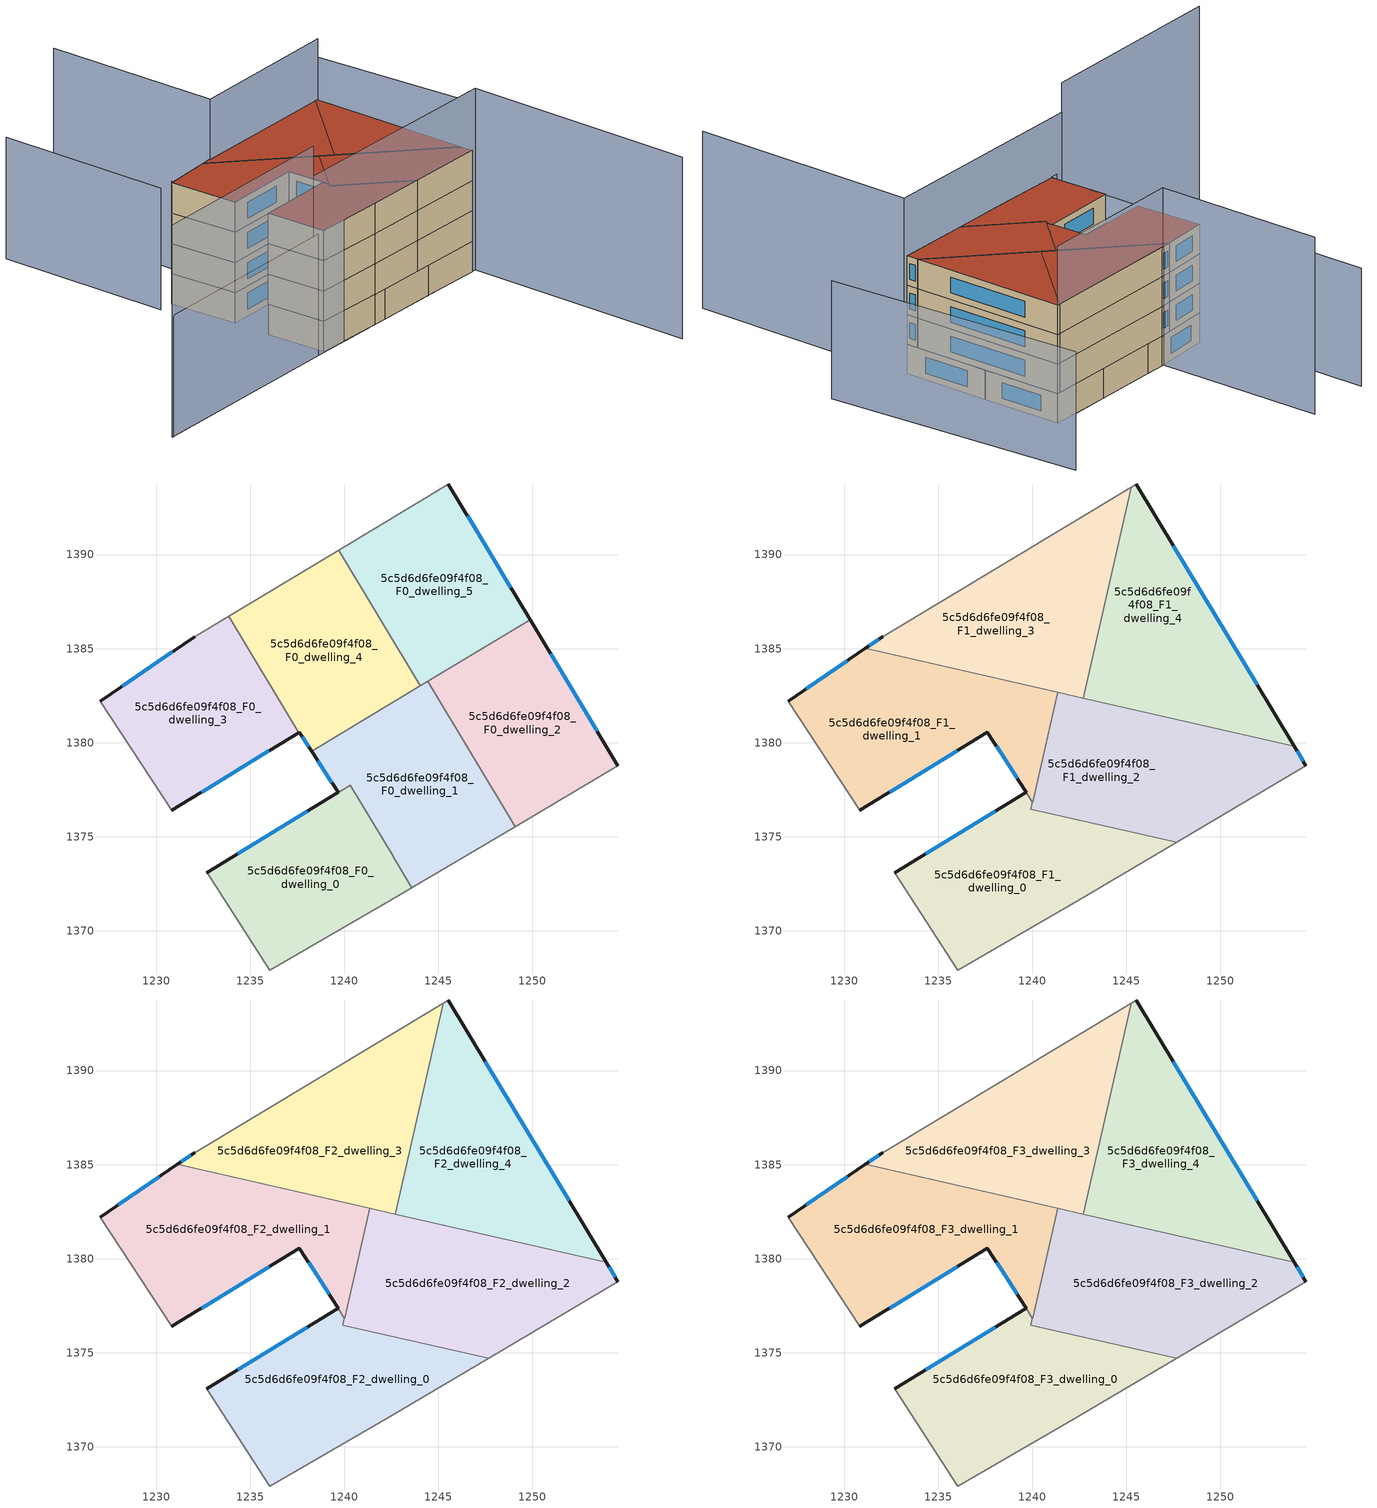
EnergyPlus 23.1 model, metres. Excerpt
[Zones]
5c5d6d6fe09f4f08_F0_dwelling_0
 floor ground (EU_floor_Construction): 1240.31,1377.74 1242.6,1373.95 1243.6,1372.3 1242.42,1371.6 1236.04,1367.92 1232.71,1373.08 z0
 wall adiabatic (EU_wall_Construction): 1232.71,1373.08 1236.04,1367.92 1242.42,1371.6 1243.6,1372.3 z0:3
 wall to 5c5d6d6fe09f4f08_F0_dwelling_1 (EU_wall_Construction): 1242.6,1373.96 1240.31,1377.74 1232.71,1373.08 / 1243.6,1372.3 1242.6,1373.95 z0:3
5c5d6d6fe09f4f08_F0_dwelling_1
 floor ground (EU_floor_Construction): 1244.44,1383.27 1249.09,1375.55 1243.6,1372.3 1240.31,1377.74 1232.71,1373.08 1239.68,1377.36 1238.27,1379.55 z0
 wall outside (EU_wall_Construction): 1238.27,1379.55 1239.68,1377.36 1232.71,1373.09 z0:3
 wall to 5c5d6d6fe09f4f08_F0_dwelling_2 (EU_wall_Construction): 1249.09,1375.55 1244.44,1383.27 z0:3
 wall adiabatic (EU_wall_Construction): 1243.6,1372.3 1249.09,1375.55 z0:3
 wall to 5c5d6d6fe09f4f08_F0_dwelling_4 (EU_wall_Construction): 1244.04,1383.03 1238.27,1379.55 z0:3
 wall to 5c5d6d6fe09f4f08_F0_dwelling_5 (EU_wall_Construction): 1244.44,1383.27 1244.04,1383.03 z0:3
 window (EU_Window_Construction): 1238.04,1376.36 1234.35,1374.09 / 1238.6,1379.04 1239.35,1377.88 z0.7:2.3
 ceiling adiabatic (EU_roof_Construction): 1243.6,1372.3 1242.6,1373.95 1241.26,1376.17 1242.59,1373.96 z3; 1236.12,1375.17 1239.68,1377.36 1232.71,1373.09 z3; 1236.12,1375.17 1239.68,1377.36 1232.71,1373.09 z3
5c5d6d6fe09f4f08_F0_dwelling_2
 floor ground (EU_floor_Construction): 1249.88,1386.54 1254.55,1378.78 1249.09,1375.55 1244.44,1383.27 z0
 wall outside (EU_wall_Construction): 1254.55,1378.78 1249.88,1386.54 z0:3
 wall adiabatic (EU_wall_Construction): 1249.09,1375.55 1254.55,1378.78 z0:3
 wall to 5c5d6d6fe09f4f08_F0_dwelling_5 (EU_wall_Construction): 1249.88,1386.54 1244.44,1383.27 z0:3
 window (EU_Window_Construction): 1253.45,1380.6 1250.97,1384.72 z0.7:2.3
5c5d6d6fe09f4f08_F0_dwelling_3
 floor ground (EU_floor_Construction): 1233.85,1386.72 1237.58,1380.53 1230.84,1376.4 1227.03,1382.2 1232.05,1385.63 z0
 wall outside (EU_wall_Construction): 1230.84,1376.4 1237.58,1380.53 / 1232.05,1385.63 1227.03,1382.2 z0:3
 wall adiabatic (EU_wall_Construction): 1233.85,1386.72 1232.05,1385.63 / 1227.03,1382.2 1230.84,1376.4 z0:3
 wall to 5c5d6d6fe09f4f08_F0_dwelling_4 (EU_wall_Construction): 1237.58,1380.53 1233.85,1386.72 z0:3
 window (EU_Window_Construction): 1232.42,1377.37 1236,1379.56 / 1230.87,1384.83 1228.21,1383.01 z0.7:2.3
5c5d6d6fe09f4f08_F0_dwelling_4
 floor ground (EU_floor_Construction): 1239.7,1390.24 1244.04,1383.03 1238.27,1379.55 1237.62,1380.56 1237.58,1380.53 1233.85,1386.72 z0
 wall outside (EU_wall_Construction): 1237.58,1380.53 1237.62,1380.56 1238.27,1379.55 z0:3
 wall adiabatic (EU_wall_Construction): 1239.7,1390.24 1233.85,1386.72 z0:3
 wall to 5c5d6d6fe09f4f08_F0_dwelling_5 (EU_wall_Construction): 1244.04,1383.03 1239.7,1390.24 z0:3
 window (EU_Window_Construction): 1237.77,1380.32 1238.12,1379.79 z0.7:2.3
5c5d6d6fe09f4f08_F0_dwelling_5
 floor ground (EU_floor_Construction): 1245.54,1393.75 1249.88,1386.54 1244.04,1383.03 1239.7,1390.24 z0
 wall outside (EU_wall_Construction): 1249.88,1386.54 1245.54,1393.75 z0:3
 wall adiabatic (EU_wall_Construction): 1245.54,1393.75 1239.7,1390.24 z0:3
 window (EU_Window_Construction): 1248.86,1388.23 1246.56,1392.06 z0.7:2.3
5c5d6d6fe09f4f08_F1_dwelling_0
 floor to 5c5d6d6fe09f4f08_F0_dwelling_0 (EU_floor_Construction): 1241.26,1376.17 1242.6,1373.95 1243.6,1372.3 1242.42,1371.6 1236.04,1367.92 1232.71,1373.08 1239.68,1377.36 1240.01,1376.84 1239.93,1376.48 z3
 floor to 5c5d6d6fe09f4f08_F0_dwelling_1 (EU_floor_Construction): 1247.67,1374.71 1243.6,1372.3 1242.6,1373.95 1241.26,1376.17 z3; 1239.68,1377.36 1236.12,1375.17 1232.71,1373.09 z3; 1239.68,1377.36 1236.12,1375.17 1232.71,1373.09 z3
 wall outside (EU_wall_Construction): 1239.68,1377.36 1232.71,1373.09 z3:6
 wall to 5c5d6d6fe09f4f08_F1_dwelling_2 (EU_wall_Construction): 1247.67,1374.71 1239.93,1376.48 1240.01,1376.84 z3:6
 wall adiabatic (EU_wall_Construction): 1232.71,1373.09 1236.04,1367.92 1242.42,1371.6 1247.67,1374.71 z3:6
 wall to 5c5d6d6fe09f4f08_F1_dwelling_1 (EU_wall_Construction): 1240.01,1376.84 1239.68,1377.36 z3:6
 window (EU_Window_Construction): 1238.04,1376.36 1234.35,1374.09 z3.7:5.3
5c5d6d6fe09f4f08_F1_dwelling_1
 floor to 5c5d6d6fe09f4f08_F0_dwelling_3 (EU_floor_Construction): 1235.48,1384.02 1237.58,1380.53 1230.84,1376.4 1227.03,1382.2 1231.14,1385.01 z3
 floor to 5c5d6d6fe09f4f08_F0_dwelling_4 (EU_floor_Construction): 1241.35,1382.68 1241.01,1381.21 1238.27,1379.55 1237.62,1380.56 1237.58,1380.53 1235.48,1384.02 z3
 floor to 5c5d6d6fe09f4f08_F0_dwelling_0 (EU_floor_Construction): 1240.2,1377.68 1240.01,1376.84 1239.68,1377.36 z3
 floor to 5c5d6d6fe09f4f08_F0_dwelling_1 (EU_floor_Construction): 1241.01,1381.21 1240.2,1377.68 1239.68,1377.36 1238.27,1379.55 z3
 wall outside (EU_wall_Construction): 1230.84,1376.4 1237.62,1380.56 1239.68,1377.36 / 1231.14,1385.01 1227.03,1382.2 z3:6
 wall adiabatic (EU_wall_Construction): 1227.03,1382.2 1230.84,1376.4 z3:6
 wall to 5c5d6d6fe09f4f08_F1_dwelling_3 (EU_wall_Construction): 1241.35,1382.68 1231.14,1385.01 z3:6
 wall to 5c5d6d6fe09f4f08_F1_dwelling_2 (EU_wall_Construction): 1240.02,1376.85 1241.35,1382.68 z3:6
 window (EU_Window_Construction): 1232.43,1377.38 1236.03,1379.58 / 1230.17,1384.35 1227.99,1382.86 / 1238.1,1379.81 1239.2,1378.11 z3.7:5.3
5c5d6d6fe09f4f08_F1_dwelling_2
 floor to 5c5d6d6fe09f4f08_F0_dwelling_1 (EU_floor_Construction): 1245.34,1381.77 1249.09,1375.55 1247.67,1374.71 1241.26,1376.17 1240.31,1377.74 1240.2,1377.68 1241.01,1381.21 1242.88,1382.33 z3
 floor to 5c5d6d6fe09f4f08_F0_dwelling_0 (EU_floor_Construction): 1240.31,1377.74 1241.26,1376.17 1239.93,1376.48 1240.2,1377.68 z3
 floor to 5c5d6d6fe09f4f08_F0_dwelling_2 (EU_floor_Construction): 1253.93,1379.81 1254.55,1378.78 1249.09,1375.55 1245.34,1381.77 z3
 floor to 5c5d6d6fe09f4f08_F0_dwelling_4 (EU_floor_Construction): 1242.88,1382.33 1241.01,1381.21 1241.35,1382.68 z3
 wall outside (EU_wall_Construction): 1254.55,1378.78 1253.93,1379.8 z3:6
 wall adiabatic (EU_wall_Construction): 1247.67,1374.71 1254.55,1378.78 z3:6
 wall to 5c5d6d6fe09f4f08_F1_dwelling_4 (EU_wall_Construction): 1253.93,1379.8 1242.71,1382.37 z3:6
 wall to 5c5d6d6fe09f4f08_F1_dwelling_3 (EU_wall_Construction): 1242.71,1382.37 1241.35,1382.68 z3:6
 window (EU_Window_Construction): 1254.4,1379.02 1254.07,1379.56 z3.7:5.3
5c5d6d6fe09f4f08_F1_dwelling_3
 floor to 5c5d6d6fe09f4f08_F0_dwelling_4 (EU_floor_Construction): 1239.7,1390.24 1243.18,1384.45 1242.71,1382.37 1235.48,1384.02 1233.86,1386.72 z3
 floor to 5c5d6d6fe09f4f08_F0_dwelling_3 (EU_floor_Construction): 1233.86,1386.72 1235.48,1384.02 1231.14,1385.01 1232.05,1385.63 z3
 floor to 5c5d6d6fe09f4f08_F0_dwelling_5 (EU_floor_Construction): 1245.27,1393.59 1243.18,1384.45 1239.7,1390.24 z3
 wall outside (EU_wall_Construction): 1232.05,1385.63 1231.14,1385.01 z3:6
 wall adiabatic (EU_wall_Construction): 1245.27,1393.59 1232.05,1385.63 z3:6
 wall to 5c5d6d6fe09f4f08_F1_dwelling_4 (EU_wall_Construction): 1242.71,1382.37 1245.27,1393.59 z3:6
 window (EU_Window_Construction): 1231.83,1385.49 1231.35,1385.16 z3.7:5.3
5c5d6d6fe09f4f08_F1_dwelling_4
 floor to 5c5d6d6fe09f4f08_F0_dwelling_2 (EU_floor_Construction): 1249.88,1386.54 1253.93,1379.81 1245.34,1381.77 1244.44,1383.27 z3
 floor to 5c5d6d6fe09f4f08_F0_dwelling_5 (EU_floor_Construction): 1245.54,1393.75 1249.88,1386.54 1244.04,1383.03 1243.18,1384.45 1245.27,1393.59 z3
 floor to 5c5d6d6fe09f4f08_F0_dwelling_1 (EU_floor_Construction): 1244.44,1383.27 1245.34,1381.77 1242.88,1382.33 z3
 floor to 5c5d6d6fe09f4f08_F0_dwelling_4 (EU_floor_Construction): 1243.18,1384.45 1244.04,1383.03 1242.88,1382.33 1242.71,1382.37 z3
 wall outside (EU_wall_Construction): 1253.93,1379.8 1245.54,1393.75 z3:6
 wall adiabatic (EU_wall_Construction): 1245.54,1393.75 1245.27,1393.59 z3:6
 window (EU_Window_Construction): 1251.96,1383.08 1247.51,1390.48 z3.7:5.3
5c5d6d6fe09f4f08_F2_dwelling_0
 floor to 5c5d6d6fe09f4f08_F1_dwelling_0 (EU_floor_Construction): 1247.67,1374.71 1242.42,1371.6 1236.04,1367.92 1232.71,1373.09 1239.68,1377.36 1240.01,1376.84 1239.93,1376.48 z6
 wall outside (EU_wall_Construction): 1239.68,1377.36 1232.71,1373.09 z6:9
 wall to 5c5d6d6fe09f4f08_F2_dwelling_2 (EU_wall_Construction): 1247.67,1374.71 1239.93,1376.48 1240.01,1376.84 z6:9
 wall adiabatic (EU_wall_Construction): 1232.71,1373.09 1236.04,1367.92 1242.42,1371.6 1247.67,1374.71 z6:9
 wall to 5c5d6d6fe09f4f08_F2_dwelling_1 (EU_wall_Construction): 1240.01,1376.84 1239.68,1377.36 z6:9
 window (EU_Window_Construction): 1238.04,1376.36 1234.35,1374.09 z6.7:8.3
5c5d6d6fe09f4f08_F2_dwelling_1
 floor to 5c5d6d6fe09f4f08_F1_dwelling_1 (EU_floor_Construction): 1241.35,1382.68 1240.01,1376.84 1237.62,1380.56 1230.84,1376.4 1227.03,1382.2 1231.14,1385.01 z6
 wall outside (EU_wall_Construction): 1230.84,1376.4 1237.62,1380.56 1239.68,1377.36 / 1231.14,1385.01 1227.03,1382.2 z6:9
 wall adiabatic (EU_wall_Construction): 1227.03,1382.2 1230.84,1376.4 z6:9
 wall to 5c5d6d6fe09f4f08_F2_dwelling_3 (EU_wall_Construction): 1241.35,1382.68 1231.14,1385.01 z6:9
 wall to 5c5d6d6fe09f4f08_F2_dwelling_2 (EU_wall_Construction): 1240.02,1376.85 1241.35,1382.68 z6:9
 window (EU_Window_Construction): 1232.43,1377.38 1236.03,1379.58 / 1230.17,1384.35 1227.99,1382.86 / 1238.1,1379.81 1239.2,1378.11 z6.7:8.3
5c5d6d6fe09f4f08_F2_dwelling_2
 floor to 5c5d6d6fe09f4f08_F1_dwelling_2 (EU_floor_Construction): 1253.93,1379.8 1254.55,1378.78 1247.67,1374.71 1239.93,1376.48 1241.35,1382.68 z6
 wall outside (EU_wall_Construction): 1254.55,1378.78 1253.93,1379.8 z6:9
 wall adiabatic (EU_wall_Construction): 1247.67,1374.71 1254.55,1378.78 z6:9
 wall to 5c5d6d6fe09f4f08_F2_dwelling_4 (EU_wall_Construction): 1253.93,1379.8 1242.71,1382.37 z6:9
 wall to 5c5d6d6fe09f4f08_F2_dwelling_3 (EU_wall_Construction): 1242.71,1382.37 1241.35,1382.68 z6:9
 window (EU_Window_Construction): 1254.4,1379.02 1254.07,1379.56 z6.7:8.3
5c5d6d6fe09f4f08_F2_dwelling_3
 floor to 5c5d6d6fe09f4f08_F1_dwelling_3 (EU_floor_Construction): 1245.27,1393.59 1242.71,1382.37 1231.14,1385.01 1232.05,1385.63 z6
 wall outside (EU_wall_Construction): 1232.05,1385.63 1231.14,1385.01 z6:9
 wall adiabatic (EU_wall_Construction): 1245.27,1393.59 1232.05,1385.63 z6:9
 wall to 5c5d6d6fe09f4f08_F2_dwelling_4 (EU_wall_Construction): 1242.71,1382.37 1245.27,1393.59 z6:9
 window (EU_Window_Construction): 1231.83,1385.49 1231.35,1385.16 z6.7:8.3
5c5d6d6fe09f4f08_F2_dwelling_4
 floor to 5c5d6d6fe09f4f08_F1_dwelling_4 (EU_floor_Construction): 1245.54,1393.75 1253.93,1379.8 1242.71,1382.37 1245.27,1393.59 z6
 wall outside (EU_wall_Construction): 1253.93,1379.8 1245.54,1393.75 z6:9
 wall adiabatic (EU_wall_Construction): 1245.54,1393.75 1245.27,1393.59 z6:9
 window (EU_Window_Construction): 1251.96,1383.08 1247.51,1390.48 z6.7:8.3
5c5d6d6fe09f4f08_F3_dwelling_0
 floor to 5c5d6d6fe09f4f08_F2_dwelling_0 (EU_floor_Construction): 1247.67,1374.71 1242.42,1371.6 1236.04,1367.92 1232.71,1373.09 1239.68,1377.36 1240.01,1376.84 1239.93,1376.48 z9
 wall outside (EU_wall_Construction): 1239.68,1377.36 1232.71,1373.09 z9:12
 wall to 5c5d6d6fe09f4f08_F3_dwelling_2 (EU_wall_Construction): 1247.67,1374.71 1239.93,1376.48 1240.01,1376.84 z9:12
 wall adiabatic (EU_wall_Construction): 1232.71,1373.09 1236.04,1367.92 1242.42,1371.6 1247.67,1374.71 z9:12
 wall to 5c5d6d6fe09f4f08_F3_dwelling_1 (EU_wall_Construction): 1240.01,1376.84 1239.68,1377.36 z9:12
 window (EU_Window_Construction): 1238.04,1376.36 1234.35,1374.09 z9.7:11.3
 roof outside (EU_roof_Construction): 1242.42,1371.6 1247.67,1374.71 1239.93,1376.48 1240.01,1376.84 1239.68,1377.36 1232.71,1373.09 1236.04,1367.92 z12
5c5d6d6fe09f4f08_F3_dwelling_1
 floor to 5c5d6d6fe09f4f08_F2_dwelling_1 (EU_floor_Construction): 1241.35,1382.68 1240.01,1376.84 1237.62,1380.56 1230.84,1376.4 1227.03,1382.2 1231.14,1385.01 z9
 wall outside (EU_wall_Construction): 1230.84,1376.4 1237.62,1380.56 1239.68,1377.36 / 1231.14,1385.01 1227.03,1382.2 z9:12
 wall adiabatic (EU_wall_Construction): 1227.03,1382.2 1230.84,1376.4 z9:12
 wall to 5c5d6d6fe09f4f08_F3_dwelling_3 (EU_wall_Construction): 1241.35,1382.68 1231.14,1385.01 z9:12
 wall to 5c5d6d6fe09f4f08_F3_dwelling_2 (EU_wall_Construction): 1240.02,1376.85 1241.35,1382.68 z9:12
 window (EU_Window_Construction): 1232.43,1377.38 1236.03,1379.58 / 1230.17,1384.35 1227.99,1382.86 / 1238.1,1379.81 1239.2,1378.11 z9.7:11.3
 roof outside (EU_roof_Construction): 1240.01,1376.84 1241.35,1382.68 1231.14,1385.01 1227.03,1382.2 1230.84,1376.4 1237.62,1380.56 z12
5c5d6d6fe09f4f08_F3_dwelling_2
 floor to 5c5d6d6fe09f4f08_F2_dwelling_2 (EU_floor_Construction): 1253.93,1379.8 1254.55,1378.78 1247.67,1374.71 1239.93,1376.48 1241.35,1382.68 z9
 wall outside (EU_wall_Construction): 1254.55,1378.78 1253.93,1379.8 z9:12
 wall adiabatic (EU_wall_Construction): 1247.67,1374.71 1254.55,1378.78 z9:12
 wall to 5c5d6d6fe09f4f08_F3_dwelling_4 (EU_wall_Construction): 1253.93,1379.8 1242.71,1382.37 z9:12
 wall to 5c5d6d6fe09f4f08_F3_dwelling_3 (EU_wall_Construction): 1242.71,1382.37 1241.35,1382.68 z9:12
 window (EU_Window_Construction): 1254.4,1379.02 1254.07,1379.56 z9.7:11.3
 roof outside (EU_roof_Construction): 1254.55,1378.78 1253.93,1379.8 1241.35,1382.68 1239.93,1376.48 1247.67,1374.71 z12
5c5d6d6fe09f4f08_F3_dwelling_3
 floor to 5c5d6d6fe09f4f08_F2_dwelling_3 (EU_floor_Construction): 1245.27,1393.59 1242.71,1382.37 1231.14,1385.01 1232.05,1385.63 z9
 wall outside (EU_wall_Construction): 1232.05,1385.63 1231.14,1385.01 z9:12
 wall adiabatic (EU_wall_Construction): 1245.27,1393.59 1232.05,1385.63 z9:12
 wall to 5c5d6d6fe09f4f08_F3_dwelling_4 (EU_wall_Construction): 1242.71,1382.37 1245.27,1393.59 z9:12
 window (EU_Window_Construction): 1231.83,1385.49 1231.35,1385.16 z9.7:11.3
 roof outside (EU_roof_Construction): 1242.71,1382.37 1245.27,1393.59 1232.05,1385.63 1231.14,1385.01 z12
5c5d6d6fe09f4f08_F3_dwelling_4
 floor to 5c5d6d6fe09f4f08_F2_dwelling_4 (EU_floor_Construction): 1245.54,1393.75 1253.93,1379.8 1242.71,1382.37 1245.27,1393.59 z9
 wall outside (EU_wall_Construction): 1253.93,1379.8 1245.54,1393.75 z9:12
 wall adiabatic (EU_wall_Construction): 1245.54,1393.75 1245.27,1393.59 z9:12
 window (EU_Window_Construction): 1251.96,1383.08 1247.51,1390.48 z9.7:11.3
 roof outside (EU_roof_Construction): 1253.93,1379.8 1245.54,1393.75 1245.27,1393.59 1242.71,1382.37 z12
shading: 1216.87,1356.17 1234.69,1367.01 z0:21; 1234.68,1367.01 1254.92,1379 / 1254.92,1379 1266.91,1358.77 / 1245.57,1393.77 1231.97,1385.48 / 1231.97,1385.48 1222.8,1400.51 z0:18; 1227.15,1382.54 1236.08,1367.85 / 1236.08,1367.85 1217.08,1356.3 / 1216.66,1396.5 1225.66,1381.49 / 1262.96,1381.21 1247.69,1403.7 z0:12
[Building]
EU S2 Campaign: North Axis=0; Terrain=City; Solar Distribution=FullExterior
[Site:Location]
Budapest.Ferenc.Liszt.Intl.AP: Latitude=47.437; Longitude=19.256; Time Zone=1; Elevation=185
[SizingPeriod:WeatherFileDays]
AnnualSizingPeriod: Begin Month=1; Begin Day of Month=1; End Month=12; End Day of Month=31; Day of Week for Start Day=Monday; Use Weather File Daylight Saving Period=No; Use Weather File Rain and Snow Indicators=No
[MATERIAL]
EU_InternalMass_Material: Roughness=MediumRough; Thickness=0.1; Conductivity=1; Density=1800; Specific Heat=900; Thermal Absorptance=0.9; Solar Absorptance=0.7; Visible Absorptance=0.7
[MATERIAL:NOMASS] Roughness=MediumRough; Thermal Absorptance=0.9; Solar Absorptance=0.7; Visible Absorptance=0.7
Name | Thermal Resistance
EU_wall_NoMass | 0.832559
EU_roof_NoMass | 1.39638
EU_floor_NoMass | 0.872794
[WINDOWMATERIAL:SIMPLEGLAZINGSYSTEM]
EU_Window_SimpleGlazing: UFactor=2.79869; Solar Heat Gain Coefficient=0.75; Visible Transmittance=0.75
[CONSTRUCTION]
EU_wall_Construction: EU_wall_NoMass
EU_roof_Construction: EU_roof_NoMass
EU_floor_Construction: EU_floor_NoMass
EU_Window_Construction: EU_Window_SimpleGlazing
EU_InternalMass_Construction: EU_InternalMass_Material
[ZONE] Type=1; Multiplier=1; Ceiling Height=autocalculate; Floor Area=autocalculate; Part of Total Floor Area=Yes
Name | Volume
5c5d6d6fe09f4f08_F0_dwelling_0 | 165.656
5c5d6d6fe09f4f08_F1_dwelling_0; 5c5d6d6fe09f4f08_F2_dwelling_0; 5c5d6d6fe09f4f08_F3_dwelling_0 | 194.518
5c5d6d6fe09f4f08_F0_dwelling_1 | 178.262
5c5d6d6fe09f4f08_F1_dwelling_1; 5c5d6d6fe09f4f08_F2_dwelling_1; 5c5d6d6fe09f4f08_F3_dwelling_1 | 211.432
5c5d6d6fe09f4f08_F0_dwelling_2 | 171.99
5c5d6d6fe09f4f08_F1_dwelling_2; 5c5d6d6fe09f4f08_F2_dwelling_2; 5c5d6d6fe09f4f08_F3_dwelling_2 | 213.224
5c5d6d6fe09f4f08_F0_dwelling_3; 5c5d6d6fe09f4f08_F0_dwelling_4 | 171.987
5c5d6d6fe09f4f08_F1_dwelling_3; 5c5d6d6fe09f4f08_F2_dwelling_3; 5c5d6d6fe09f4f08_F3_dwelling_3 | 206.395
5c5d6d6fe09f4f08_F1_dwelling_4; 5c5d6d6fe09f4f08_F2_dwelling_4; 5c5d6d6fe09f4f08_F3_dwelling_4 | 206.366
5c5d6d6fe09f4f08_F0_dwelling_5 | 172.003
[INTERNALMASS] Construction=EU_InternalMass_Construction
Name | Zone or ZoneList | Surface Area
5c5d6d6fe09f4f08_F0_dwelling_0_EU_InternalMass | 5c5d6d6fe09f4f08_F0_dwelling_0 | 55.2063
5c5d6d6fe09f4f08_F0_dwelling_1_EU_InternalMass | 5c5d6d6fe09f4f08_F0_dwelling_1 | 59.4481
5c5d6d6fe09f4f08_F0_dwelling_2_EU_InternalMass | 5c5d6d6fe09f4f08_F0_dwelling_2 | 57.33
5c5d6d6fe09f4f08_F0_dwelling_3_EU_InternalMass | 5c5d6d6fe09f4f08_F0_dwelling_3 | 57.329
5c5d6d6fe09f4f08_F0_dwelling_4_EU_InternalMass | 5c5d6d6fe09f4f08_F0_dwelling_4 | 57.3287
5c5d6d6fe09f4f08_F0_dwelling_5_EU_InternalMass | 5c5d6d6fe09f4f08_F0_dwelling_5 | 57.3345
5c5d6d6fe09f4f08_F1_dwelling_0_EU_InternalMass | 5c5d6d6fe09f4f08_F1_dwelling_0 | 64.8408
5c5d6d6fe09f4f08_F1_dwelling_1_EU_InternalMass | 5c5d6d6fe09f4f08_F1_dwelling_1 | 70.4787
5c5d6d6fe09f4f08_F1_dwelling_2_EU_InternalMass | 5c5d6d6fe09f4f08_F1_dwelling_2 | 71.0743
5c5d6d6fe09f4f08_F1_dwelling_3_EU_InternalMass | 5c5d6d6fe09f4f08_F1_dwelling_3 | 68.7981
5c5d6d6fe09f4f08_F1_dwelling_4_EU_InternalMass | 5c5d6d6fe09f4f08_F1_dwelling_4 | 68.7857
5c5d6d6fe09f4f08_F2_dwelling_0_EU_InternalMass | 5c5d6d6fe09f4f08_F2_dwelling_0 | 64.8408
5c5d6d6fe09f4f08_F2_dwelling_1_EU_InternalMass | 5c5d6d6fe09f4f08_F2_dwelling_1 | 70.4787
5c5d6d6fe09f4f08_F2_dwelling_2_EU_InternalMass | 5c5d6d6fe09f4f08_F2_dwelling_2 | 71.0743
5c5d6d6fe09f4f08_F2_dwelling_3_EU_InternalMass | 5c5d6d6fe09f4f08_F2_dwelling_3 | 68.7981
5c5d6d6fe09f4f08_F2_dwelling_4_EU_InternalMass | 5c5d6d6fe09f4f08_F2_dwelling_4 | 68.7857
5c5d6d6fe09f4f08_F3_dwelling_0_EU_InternalMass | 5c5d6d6fe09f4f08_F3_dwelling_0 | 64.8408
5c5d6d6fe09f4f08_F3_dwelling_1_EU_InternalMass | 5c5d6d6fe09f4f08_F3_dwelling_1 | 70.4787
5c5d6d6fe09f4f08_F3_dwelling_2_EU_InternalMass | 5c5d6d6fe09f4f08_F3_dwelling_2 | 71.0743
5c5d6d6fe09f4f08_F3_dwelling_3_EU_InternalMass | 5c5d6d6fe09f4f08_F3_dwelling_3 | 68.7981
5c5d6d6fe09f4f08_F3_dwelling_4_EU_InternalMass | 5c5d6d6fe09f4f08_F3_dwelling_4 | 68.7857
[OTHEREQUIPMENT] Fuel Type=Electricity; Design Level Calculation Method=Watts/Area; Power per Zone Floor Area=1; Fraction Latent=0; Fraction Radiant=0; Fraction Lost=0; Carbon Dioxide Generation Rate=0; EndUse Subcategory=EU_Step8_InternalGains
Name | Zone or ZoneList or Space or SpaceList | Schedule
EU_Step8_InternalGain_5c5d6d6fe09f4f08_F0_dwelling_0_f000 | 5c5d6d6fe09f4f08_F0_dwelling_0 | EU_Step8_GainSchedule_5c5d6d6fe09f4f08_F0_dwelling_0_f000
EU_Step8_InternalGain_5c5d6d6fe09f4f08_F0_dwelling_1_f000 | 5c5d6d6fe09f4f08_F0_dwelling_1 | EU_Step8_GainSchedule_5c5d6d6fe09f4f08_F0_dwelling_1_f000
EU_Step8_InternalGain_5c5d6d6fe09f4f08_F0_dwelling_2_f000 | 5c5d6d6fe09f4f08_F0_dwelling_2 | EU_Step8_GainSchedule_5c5d6d6fe09f4f08_F0_dwelling_2_f000
EU_Step8_InternalGain_5c5d6d6fe09f4f08_F0_dwelling_3_f000 | 5c5d6d6fe09f4f08_F0_dwelling_3 | EU_Step8_GainSchedule_5c5d6d6fe09f4f08_F0_dwelling_3_f000
EU_Step8_InternalGain_5c5d6d6fe09f4f08_F0_dwelling_4_f000 | 5c5d6d6fe09f4f08_F0_dwelling_4 | EU_Step8_GainSchedule_5c5d6d6fe09f4f08_F0_dwelling_4_f000
EU_Step8_InternalGain_5c5d6d6fe09f4f08_F0_dwelling_5_f000 | 5c5d6d6fe09f4f08_F0_dwelling_5 | EU_Step8_GainSchedule_5c5d6d6fe09f4f08_F0_dwelling_5_f000
EU_Step8_InternalGain_5c5d6d6fe09f4f08_F1_dwelling_0_f000 | 5c5d6d6fe09f4f08_F1_dwelling_0 | EU_Step8_GainSchedule_5c5d6d6fe09f4f08_F1_dwelling_0_f000
EU_Step8_InternalGain_5c5d6d6fe09f4f08_F1_dwelling_1_f000 | 5c5d6d6fe09f4f08_F1_dwelling_1 | EU_Step8_GainSchedule_5c5d6d6fe09f4f08_F1_dwelling_1_f000
EU_Step8_InternalGain_5c5d6d6fe09f4f08_F1_dwelling_2_f000 | 5c5d6d6fe09f4f08_F1_dwelling_2 | EU_Step8_GainSchedule_5c5d6d6fe09f4f08_F1_dwelling_2_f000
EU_Step8_InternalGain_5c5d6d6fe09f4f08_F1_dwelling_3_f000 | 5c5d6d6fe09f4f08_F1_dwelling_3 | EU_Step8_GainSchedule_5c5d6d6fe09f4f08_F1_dwelling_3_f000
EU_Step8_InternalGain_5c5d6d6fe09f4f08_F1_dwelling_4_f000 | 5c5d6d6fe09f4f08_F1_dwelling_4 | EU_Step8_GainSchedule_5c5d6d6fe09f4f08_F1_dwelling_4_f000
EU_Step8_InternalGain_5c5d6d6fe09f4f08_F2_dwelling_0_f000 | 5c5d6d6fe09f4f08_F2_dwelling_0 | EU_Step8_GainSchedule_5c5d6d6fe09f4f08_F2_dwelling_0_f000
EU_Step8_InternalGain_5c5d6d6fe09f4f08_F2_dwelling_1_f000 | 5c5d6d6fe09f4f08_F2_dwelling_1 | EU_Step8_GainSchedule_5c5d6d6fe09f4f08_F2_dwelling_1_f000
EU_Step8_InternalGain_5c5d6d6fe09f4f08_F2_dwelling_2_f000 | 5c5d6d6fe09f4f08_F2_dwelling_2 | EU_Step8_GainSchedule_5c5d6d6fe09f4f08_F2_dwelling_2_f000
EU_Step8_InternalGain_5c5d6d6fe09f4f08_F2_dwelling_3_f000 | 5c5d6d6fe09f4f08_F2_dwelling_3 | EU_Step8_GainSchedule_5c5d6d6fe09f4f08_F2_dwelling_3_f000
EU_Step8_InternalGain_5c5d6d6fe09f4f08_F2_dwelling_4_f000 | 5c5d6d6fe09f4f08_F2_dwelling_4 | EU_Step8_GainSchedule_5c5d6d6fe09f4f08_F2_dwelling_4_f000
EU_Step8_InternalGain_5c5d6d6fe09f4f08_F3_dwelling_0_f000 | 5c5d6d6fe09f4f08_F3_dwelling_0 | EU_Step8_GainSchedule_5c5d6d6fe09f4f08_F3_dwelling_0_f000
EU_Step8_InternalGain_5c5d6d6fe09f4f08_F3_dwelling_1_f000 | 5c5d6d6fe09f4f08_F3_dwelling_1 | EU_Step8_GainSchedule_5c5d6d6fe09f4f08_F3_dwelling_1_f000
EU_Step8_InternalGain_5c5d6d6fe09f4f08_F3_dwelling_2_f000 | 5c5d6d6fe09f4f08_F3_dwelling_2 | EU_Step8_GainSchedule_5c5d6d6fe09f4f08_F3_dwelling_2_f000
EU_Step8_InternalGain_5c5d6d6fe09f4f08_F3_dwelling_3_f000 | 5c5d6d6fe09f4f08_F3_dwelling_3 | EU_Step8_GainSchedule_5c5d6d6fe09f4f08_F3_dwelling_3_f000
EU_Step8_InternalGain_5c5d6d6fe09f4f08_F3_dwelling_4_f000 | 5c5d6d6fe09f4f08_F3_dwelling_4 | EU_Step8_GainSchedule_5c5d6d6fe09f4f08_F3_dwelling_4_f000
[ZONEVENTILATION:DESIGNFLOWRATE] Schedule=EU_AlwaysOn; Design Flow Rate Calculation Method=AirChanges/Hour; Air Changes per Hour=0.475469; Ventilation Type=Natural; Fan Pressure Rise=0; Fan Total Efficiency=1; Constant Term Coefficient=1; Temperature Term Coefficient=0; Velocity Term Coefficient=0; Velocity Squared Term Coefficient=0; Minimum Indoor Temperature=-100; Maximum Indoor Temperature=100; Delta Temperature=-100; Minimum Outdoor Temperature=-100; Maximum Outdoor Temperature=100; Maximum Wind Speed=40
Name | Zone or ZoneList or Space or SpaceList
EU_ConstantAir_5c5d6d6fe09f4f08_F0_dwelling_0 | 5c5d6d6fe09f4f08_F0_dwelling_0
EU_ConstantAir_5c5d6d6fe09f4f08_F0_dwelling_1 | 5c5d6d6fe09f4f08_F0_dwelling_1
EU_ConstantAir_5c5d6d6fe09f4f08_F0_dwelling_2 | 5c5d6d6fe09f4f08_F0_dwelling_2
EU_ConstantAir_5c5d6d6fe09f4f08_F0_dwelling_3 | 5c5d6d6fe09f4f08_F0_dwelling_3
EU_ConstantAir_5c5d6d6fe09f4f08_F0_dwelling_4 | 5c5d6d6fe09f4f08_F0_dwelling_4
EU_ConstantAir_5c5d6d6fe09f4f08_F0_dwelling_5 | 5c5d6d6fe09f4f08_F0_dwelling_5
EU_ConstantAir_5c5d6d6fe09f4f08_F1_dwelling_0 | 5c5d6d6fe09f4f08_F1_dwelling_0
EU_ConstantAir_5c5d6d6fe09f4f08_F1_dwelling_1 | 5c5d6d6fe09f4f08_F1_dwelling_1
EU_ConstantAir_5c5d6d6fe09f4f08_F1_dwelling_2 | 5c5d6d6fe09f4f08_F1_dwelling_2
EU_ConstantAir_5c5d6d6fe09f4f08_F1_dwelling_3 | 5c5d6d6fe09f4f08_F1_dwelling_3
EU_ConstantAir_5c5d6d6fe09f4f08_F1_dwelling_4 | 5c5d6d6fe09f4f08_F1_dwelling_4
EU_ConstantAir_5c5d6d6fe09f4f08_F2_dwelling_0 | 5c5d6d6fe09f4f08_F2_dwelling_0
EU_ConstantAir_5c5d6d6fe09f4f08_F2_dwelling_1 | 5c5d6d6fe09f4f08_F2_dwelling_1
EU_ConstantAir_5c5d6d6fe09f4f08_F2_dwelling_2 | 5c5d6d6fe09f4f08_F2_dwelling_2
EU_ConstantAir_5c5d6d6fe09f4f08_F2_dwelling_3 | 5c5d6d6fe09f4f08_F2_dwelling_3
EU_ConstantAir_5c5d6d6fe09f4f08_F2_dwelling_4 | 5c5d6d6fe09f4f08_F2_dwelling_4
EU_ConstantAir_5c5d6d6fe09f4f08_F3_dwelling_0 | 5c5d6d6fe09f4f08_F3_dwelling_0
EU_ConstantAir_5c5d6d6fe09f4f08_F3_dwelling_1 | 5c5d6d6fe09f4f08_F3_dwelling_1
EU_ConstantAir_5c5d6d6fe09f4f08_F3_dwelling_2 | 5c5d6d6fe09f4f08_F3_dwelling_2
EU_ConstantAir_5c5d6d6fe09f4f08_F3_dwelling_3 | 5c5d6d6fe09f4f08_F3_dwelling_3
EU_ConstantAir_5c5d6d6fe09f4f08_F3_dwelling_4 | 5c5d6d6fe09f4f08_F3_dwelling_4
[HVACTEMPLATE:THERMOSTAT] Constant Heating Setpoint=20; Constant Cooling Setpoint=50
EU_HeatOnly_5c5d6d6fe09f4f08_F0_dwelling_0; EU_HeatOnly_5c5d6d6fe09f4f08_F0_dwelling_1; EU_HeatOnly_5c5d6d6fe09f4f08_F0_dwelling_2; EU_HeatOnly_5c5d6d6fe09f4f08_F0_dwelling_3; EU_HeatOnly_5c5d6d6fe09f4f08_F0_dwelling_4; EU_HeatOnly_5c5d6d6fe09f4f08_F0_dwelling_5; EU_HeatOnly_5c5d6d6fe09f4f08_F1_dwelling_0; EU_HeatOnly_5c5d6d6fe09f4f08_F1_dwelling_1; EU_HeatOnly_5c5d6d6fe09f4f08_F1_dwelling_2; EU_HeatOnly_5c5d6d6fe09f4f08_F1_dwelling_3; EU_HeatOnly_5c5d6d6fe09f4f08_F1_dwelling_4; EU_HeatOnly_5c5d6d6fe09f4f08_F2_dwelling_0; EU_HeatOnly_5c5d6d6fe09f4f08_F2_dwelling_1; EU_HeatOnly_5c5d6d6fe09f4f08_F2_dwelling_2; EU_HeatOnly_5c5d6d6fe09f4f08_F2_dwelling_3; EU_HeatOnly_5c5d6d6fe09f4f08_F2_dwelling_4; EU_HeatOnly_5c5d6d6fe09f4f08_F3_dwelling_0; EU_HeatOnly_5c5d6d6fe09f4f08_F3_dwelling_1; EU_HeatOnly_5c5d6d6fe09f4f08_F3_dwelling_2; EU_HeatOnly_5c5d6d6fe09f4f08_F3_dwelling_3; EU_HeatOnly_5c5d6d6fe09f4f08_F3_dwelling_4
[HVACTEMPLATE:ZONE:IDEALLOADSAIRSYSTEM] System Availability Schedule=EU_AlwaysOn; Maximum Heating Supply Air Temperature=50; Minimum Cooling Supply Air Temperature=13; Maximum Heating Supply Air Humidity Ratio=0.0156; Minimum Cooling Supply Air Humidity Ratio=0.0077; Heating Limit=NoLimit; Cooling Limit=NoLimit; Heating Availability Schedule=EU_AlwaysOn; Cooling Availability Schedule=EU_CoolingOff; Dehumidification Control Type=ConstantSensibleHeatRatio; Cooling Sensible Heat Ratio=0.7; Dehumidification Setpoint=60; Humidification Control Type=None; Humidification Setpoint=30; Outdoor Air Method=None; Outdoor Air Flow Rate per Person=0.00944; Outdoor Air Flow Rate per Zone Floor Area=0; Outdoor Air Flow Rate per Zone=0; Demand Controlled Ventilation Type=None; Outdoor Air Economizer Type=NoEconomizer; Heat Recovery Type=None; Sensible Heat Recovery Effectiveness=0.7; Latent Heat Recovery Effectiveness=0.65
Name | Template Thermostat
5c5d6d6fe09f4f08_F0_dwelling_0 | EU_HeatOnly_5c5d6d6fe09f4f08_F0_dwelling_0
5c5d6d6fe09f4f08_F0_dwelling_1 | EU_HeatOnly_5c5d6d6fe09f4f08_F0_dwelling_1
5c5d6d6fe09f4f08_F0_dwelling_2 | EU_HeatOnly_5c5d6d6fe09f4f08_F0_dwelling_2
5c5d6d6fe09f4f08_F0_dwelling_3 | EU_HeatOnly_5c5d6d6fe09f4f08_F0_dwelling_3
5c5d6d6fe09f4f08_F0_dwelling_4 | EU_HeatOnly_5c5d6d6fe09f4f08_F0_dwelling_4
5c5d6d6fe09f4f08_F0_dwelling_5 | EU_HeatOnly_5c5d6d6fe09f4f08_F0_dwelling_5
5c5d6d6fe09f4f08_F1_dwelling_0 | EU_HeatOnly_5c5d6d6fe09f4f08_F1_dwelling_0
5c5d6d6fe09f4f08_F1_dwelling_1 | EU_HeatOnly_5c5d6d6fe09f4f08_F1_dwelling_1
5c5d6d6fe09f4f08_F1_dwelling_2 | EU_HeatOnly_5c5d6d6fe09f4f08_F1_dwelling_2
5c5d6d6fe09f4f08_F1_dwelling_3 | EU_HeatOnly_5c5d6d6fe09f4f08_F1_dwelling_3
5c5d6d6fe09f4f08_F1_dwelling_4 | EU_HeatOnly_5c5d6d6fe09f4f08_F1_dwelling_4
5c5d6d6fe09f4f08_F2_dwelling_0 | EU_HeatOnly_5c5d6d6fe09f4f08_F2_dwelling_0
5c5d6d6fe09f4f08_F2_dwelling_1 | EU_HeatOnly_5c5d6d6fe09f4f08_F2_dwelling_1
5c5d6d6fe09f4f08_F2_dwelling_2 | EU_HeatOnly_5c5d6d6fe09f4f08_F2_dwelling_2
5c5d6d6fe09f4f08_F2_dwelling_3 | EU_HeatOnly_5c5d6d6fe09f4f08_F2_dwelling_3
5c5d6d6fe09f4f08_F2_dwelling_4 | EU_HeatOnly_5c5d6d6fe09f4f08_F2_dwelling_4
5c5d6d6fe09f4f08_F3_dwelling_0 | EU_HeatOnly_5c5d6d6fe09f4f08_F3_dwelling_0
5c5d6d6fe09f4f08_F3_dwelling_1 | EU_HeatOnly_5c5d6d6fe09f4f08_F3_dwelling_1
5c5d6d6fe09f4f08_F3_dwelling_2 | EU_HeatOnly_5c5d6d6fe09f4f08_F3_dwelling_2
5c5d6d6fe09f4f08_F3_dwelling_3 | EU_HeatOnly_5c5d6d6fe09f4f08_F3_dwelling_3
5c5d6d6fe09f4f08_F3_dwelling_4 | EU_HeatOnly_5c5d6d6fe09f4f08_F3_dwelling_4
[SIZING:ZONE] Zone Cooling Design Supply Air Temperature Input Method=SupplyAirTemperature; Zone Cooling Design Supply Air Temperature=13; Zone Heating Design Supply Air Temperature Input Method=SupplyAirTemperature; Zone Heating Design Supply Air Temperature=50; Zone Cooling Design Supply Air Humidity Ratio=0.008; Zone Heating Design Supply Air Humidity Ratio=0.008; Cooling Design Air Flow Method=DesignDay; Cooling Design Air Flow Rate=0; Cooling Minimum Air Flow per Zone Floor Area=0.000762; Cooling Minimum Air Flow=0; Cooling Minimum Air Flow Fraction=0.2; Heating Design Air Flow Method=DesignDay; Heating Design Air Flow Rate=0; Heating Maximum Air Flow per Zone Floor Area=0.002032; Heating Maximum Air Flow=0.141576; Heating Maximum Air Flow Fraction=0.3; Account for Dedicated Outdoor Air System=No; Dedicated Outdoor Air System Control Strategy=NeutralSupplyAir; Dedicated Outdoor Air Low Setpoint Temperature for Design=autosize; Dedicated Outdoor Air High Setpoint Temperature for Design=autosize; Zone Load Sizing Method=Sensible Load Only No Latent Load; Zone Latent Cooling Design Supply Air Humidity Ratio Input Method=HumidityRatioDifference; Zone Cooling Design Supply Air Humidity Ratio Difference=0.005; Zone Latent Heating Design Supply Air Humidity Ratio Input Method=HumidityRatioDifference; Zone Humidification Design Supply Air Humidity Ratio Difference=0.005
5c5d6d6fe09f4f08_F0_dwelling_0; 5c5d6d6fe09f4f08_F0_dwelling_1; 5c5d6d6fe09f4f08_F0_dwelling_2; 5c5d6d6fe09f4f08_F0_dwelling_3; 5c5d6d6fe09f4f08_F0_dwelling_4; 5c5d6d6fe09f4f08_F0_dwelling_5; 5c5d6d6fe09f4f08_F1_dwelling_0; 5c5d6d6fe09f4f08_F1_dwelling_1; 5c5d6d6fe09f4f08_F1_dwelling_2; 5c5d6d6fe09f4f08_F1_dwelling_3; 5c5d6d6fe09f4f08_F1_dwelling_4; 5c5d6d6fe09f4f08_F2_dwelling_0; 5c5d6d6fe09f4f08_F2_dwelling_1; 5c5d6d6fe09f4f08_F2_dwelling_2; 5c5d6d6fe09f4f08_F2_dwelling_3; 5c5d6d6fe09f4f08_F2_dwelling_4; 5c5d6d6fe09f4f08_F3_dwelling_0; 5c5d6d6fe09f4f08_F3_dwelling_1; 5c5d6d6fe09f4f08_F3_dwelling_2; 5c5d6d6fe09f4f08_F3_dwelling_3; 5c5d6d6fe09f4f08_F3_dwelling_4
[SCHEDULE:CONSTANT]
Name | Hourly Value
EU_AlwaysOn | 1
EU_CoolingOff | 0
[SCHEDULE:FILE] Column Number=1; Rows to Skip at Top=0; Number of Hours of Data=8760; Column Separator=Comma; Interpolate to Timestep=No; Minutes per Item=60; Adjust Schedule for Daylight Savings=Yes
Name | File
EU_Step8_GainSchedule_5c5d6d6fe09f4f08_F0_dwelling_0_f000 | ../../schedules/5c5d6d6fe09f4f08/5c5d6d6fe09f4f08_F0_dwelling_0_f000_gain.csv
EU_Step8_GainSchedule_5c5d6d6fe09f4f08_F0_dwelling_1_f000 | ../../schedules/5c5d6d6fe09f4f08/5c5d6d6fe09f4f08_F0_dwelling_1_f000_gain.csv
EU_Step8_GainSchedule_5c5d6d6fe09f4f08_F0_dwelling_2_f000 | ../../schedules/5c5d6d6fe09f4f08/5c5d6d6fe09f4f08_F0_dwelling_2_f000_gain.csv
EU_Step8_GainSchedule_5c5d6d6fe09f4f08_F0_dwelling_3_f000 | ../../schedules/5c5d6d6fe09f4f08/5c5d6d6fe09f4f08_F0_dwelling_3_f000_gain.csv
EU_Step8_GainSchedule_5c5d6d6fe09f4f08_F0_dwelling_4_f000 | ../../schedules/5c5d6d6fe09f4f08/5c5d6d6fe09f4f08_F0_dwelling_4_f000_gain.csv
EU_Step8_GainSchedule_5c5d6d6fe09f4f08_F0_dwelling_5_f000 | ../../schedules/5c5d6d6fe09f4f08/5c5d6d6fe09f4f08_F0_dwelling_5_f000_gain.csv
EU_Step8_GainSchedule_5c5d6d6fe09f4f08_F1_dwelling_0_f000 | ../../schedules/5c5d6d6fe09f4f08/5c5d6d6fe09f4f08_F1_dwelling_0_f000_gain.csv
EU_Step8_GainSchedule_5c5d6d6fe09f4f08_F1_dwelling_1_f000 | ../../schedules/5c5d6d6fe09f4f08/5c5d6d6fe09f4f08_F1_dwelling_1_f000_gain.csv
EU_Step8_GainSchedule_5c5d6d6fe09f4f08_F1_dwelling_2_f000 | ../../schedules/5c5d6d6fe09f4f08/5c5d6d6fe09f4f08_F1_dwelling_2_f000_gain.csv
EU_Step8_GainSchedule_5c5d6d6fe09f4f08_F1_dwelling_3_f000 | ../../schedules/5c5d6d6fe09f4f08/5c5d6d6fe09f4f08_F1_dwelling_3_f000_gain.csv
EU_Step8_GainSchedule_5c5d6d6fe09f4f08_F1_dwelling_4_f000 | ../../schedules/5c5d6d6fe09f4f08/5c5d6d6fe09f4f08_F1_dwelling_4_f000_gain.csv
EU_Step8_GainSchedule_5c5d6d6fe09f4f08_F2_dwelling_0_f000 | ../../schedules/5c5d6d6fe09f4f08/5c5d6d6fe09f4f08_F2_dwelling_0_f000_gain.csv
EU_Step8_GainSchedule_5c5d6d6fe09f4f08_F2_dwelling_1_f000 | ../../schedules/5c5d6d6fe09f4f08/5c5d6d6fe09f4f08_F2_dwelling_1_f000_gain.csv
EU_Step8_GainSchedule_5c5d6d6fe09f4f08_F2_dwelling_2_f000 | ../../schedules/5c5d6d6fe09f4f08/5c5d6d6fe09f4f08_F2_dwelling_2_f000_gain.csv
EU_Step8_GainSchedule_5c5d6d6fe09f4f08_F2_dwelling_3_f000 | ../../schedules/5c5d6d6fe09f4f08/5c5d6d6fe09f4f08_F2_dwelling_3_f000_gain.csv
EU_Step8_GainSchedule_5c5d6d6fe09f4f08_F2_dwelling_4_f000 | ../../schedules/5c5d6d6fe09f4f08/5c5d6d6fe09f4f08_F2_dwelling_4_f000_gain.csv
EU_Step8_GainSchedule_5c5d6d6fe09f4f08_F3_dwelling_0_f000 | ../../schedules/5c5d6d6fe09f4f08/5c5d6d6fe09f4f08_F3_dwelling_0_f000_gain.csv
EU_Step8_GainSchedule_5c5d6d6fe09f4f08_F3_dwelling_1_f000 | ../../schedules/5c5d6d6fe09f4f08/5c5d6d6fe09f4f08_F3_dwelling_1_f000_gain.csv
EU_Step8_GainSchedule_5c5d6d6fe09f4f08_F3_dwelling_2_f000 | ../../schedules/5c5d6d6fe09f4f08/5c5d6d6fe09f4f08_F3_dwelling_2_f000_gain.csv
EU_Step8_GainSchedule_5c5d6d6fe09f4f08_F3_dwelling_3_f000 | ../../schedules/5c5d6d6fe09f4f08/5c5d6d6fe09f4f08_F3_dwelling_3_f000_gain.csv
EU_Step8_GainSchedule_5c5d6d6fe09f4f08_F3_dwelling_4_f000 | ../../schedules/5c5d6d6fe09f4f08/5c5d6d6fe09f4f08_F3_dwelling_4_f000_gain.csv
